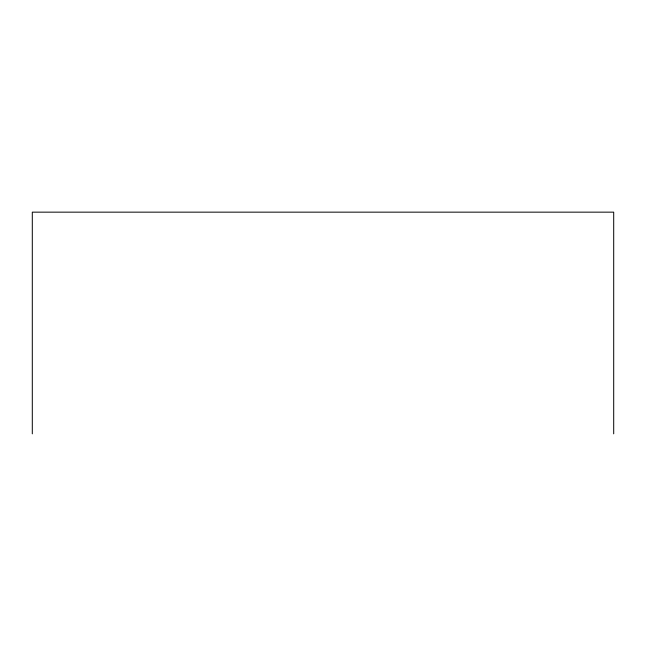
<?xml version="1.0" encoding="UTF-8"?>
<svg xmlns="http://www.w3.org/2000/svg" width="646" height="646" viewBox="0 0 646 646"><rect width="100%" height="100%" fill="white"/><g stroke="black" fill="none" stroke-linecap="round" stroke-linejoin="round"><path stroke-width="0.97" d="M613.7 433.846L613.7 212.154L32.3 212.154L32.3 433.846"/></g></svg>
